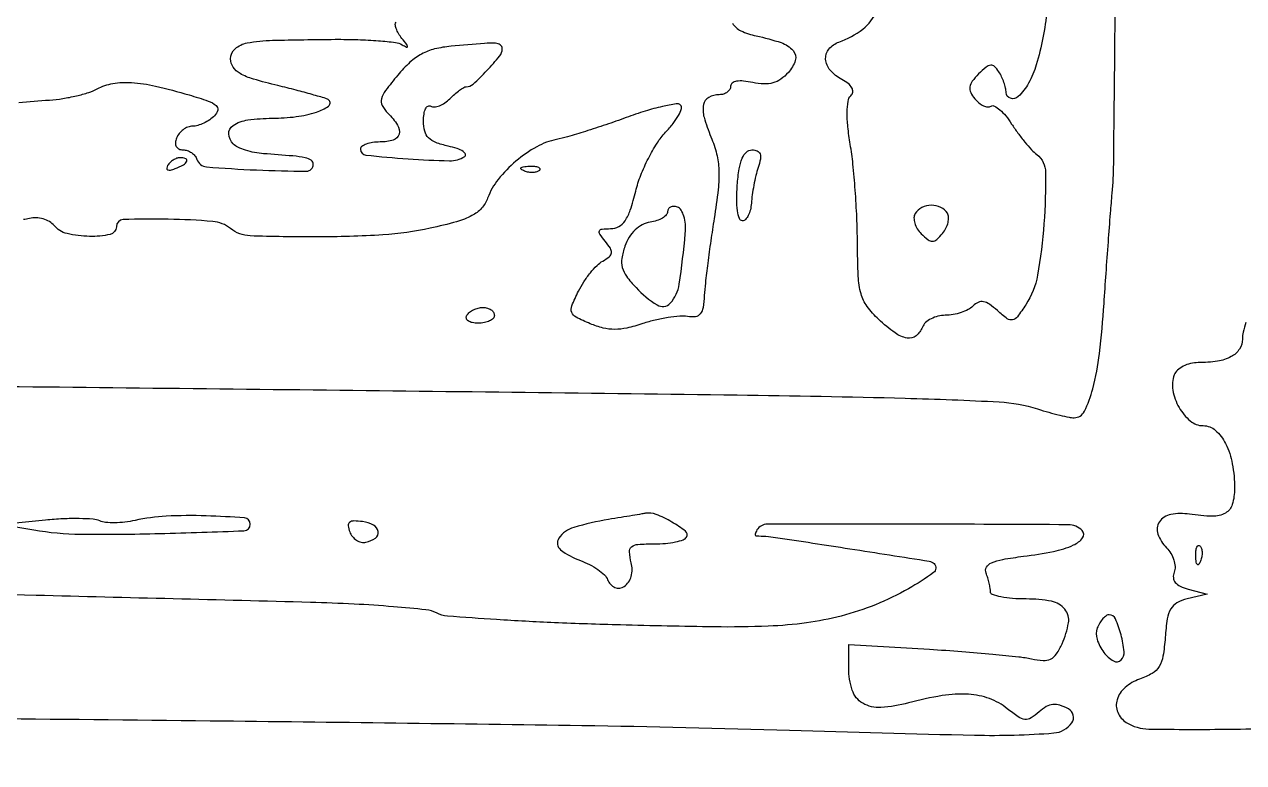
# Model space of a CAD drawing. Extents: x 0 to 5034, y 0 to 2560.
# Drawn here: x 4533.3 to 4688.1, y 235.2 to 328.9 of the extents above; entities that cross this region are included whole.
import ezdxf

# ---------------------------------------------------------------- set-up
doc = ezdxf.new("R2010")
doc.units = 0

msp = doc.modelspace()

# ---------------------------------------------------------------- linework, layer by layer
for points in [[(4515.702227, 283.142438, -0.000216), (4570, 282.547106, -0.000305), (4623.823458, 281.900963, -0.003442), (4645.147813, 281.485149, -0.006419), (4657.097377, 281.016257, -0.064618), (4661.993398, 280.119692, 0.008568), (4663.414104, 279.691033, 0.00964), (4664.794099, 279.32891, 0.008996), (4665.97723, 279.065144, 0.050383), (4666.622078, 279, 0.28659), (4667.929909, 279.816701, 0.049519), (4668.992682, 282.680045, 0.034624), (4669.841988, 287.16317, 0.013187), (4670.424278, 293.5, -0.001162), (4670.682319, 297.312302, -0.000996), (4670.971323, 301.325, -0.001003), (4671.248457, 304.969554, -0.002874), (4671.460616, 307.5, 0.019605), (4671.647182, 311.214077, 0.000356), (4671.850242, 330.980745, 0.000884)], [(4663.184195, 330.697295, -0.045989), (4661.811474, 323.802176, -0.052095), (4660.843815, 321.464889, -0.082788), (4659.516303, 319.760823, -0.268278), (4658.534636, 319.541753, -0.324076), (4657.984687, 320.281385, 0.054271), (4657.915667, 320.849014, 0.025838), (4657.711279, 321.556859, 0.025253), (4657.418827, 322.282189, 0.032659), (4657.075438, 322.912179, 0.058506), (4656.531218, 323.583484, 0.223572), (4656.035355, 323.754873, 0.147922), (4655.444488, 323.504473, 0.022715), (4654.491443, 322.6343, 0.034856), (4653.686113, 321.708118, 0.124554), (4653.384106, 320.990204, 0.151584), (4653.489006, 320.298501, 0.060408), (4654.013999, 319.483132, 0.049152), (4654.540286, 318.962656, 0.063229), (4655.117969, 318.604223, 0.077225), (4655.656963, 318.452206, 0.170198), (4656.069375, 318.542876, -0.267678), (4656.513848, 318.556428, -0.054759), (4657.187503, 318.093557, -0.04418), (4657.949049, 317.309864, -0.028384), (4658.692316, 316.281865, 0.015921), (4659.478011, 315.136121, 0.01409), (4660.366519, 313.99393, 0.014296), (4661.225329, 313.01056, 0.041236), (4661.891901, 312.3996, -0.229895), (4663.002498, 310.154558, -0.02018), (4662.78786, 303.63324, -0.025301), (4661.972289, 297.081587, -0.10175), (4660.493948, 293.35042, -0.016226), (4659.419384, 291.821077, -0.181461), (4658.802417, 291.428364, -0.215323), (4658.135627, 291.574913, -0.023767), (4656.89815, 292.592173, 0.030413), (4655.881575, 293.40546, 0.107651), (4655.116176, 293.72859, 0.155595), (4654.449396, 293.645674, 0.088472), (4653.776371, 293.176371, -0.077426), (4653.158538, 292.725092, -0.038202), (4652.260715, 292.345559, -0.036737), (4651.247552, 292.086711, -0.044202), (4650.268615, 292, 0.059579), (4649.334247, 291.888267, 0.059653), (4648.452991, 291.559375, 0.065432), (4647.754077, 291.073961, 0.117199), (4647.361626, 290.5, -0.136162), (4646.547381, 289.399659, -0.212416), (4645.421624, 289.118839, -0.113924), (4643.885866, 289.769995, -0.029954), (4641.808208, 291.477021, -0.04764), (4640.335403, 293.12967, -0.090866), (4639.5617, 294.725328, -0.056744), (4639.208885, 296.955848, -0.00986), (4639.107257, 301.227021, 0.009916), (4639.031588, 304.392307, 0.007308), (4638.8271, 307.892901, 0.00739), (4638.536329, 311.198181, 0.016351), (4638.19509, 313.706259, -0.015983), (4637.890771, 315.930706, -0.02879), (4637.805355, 317.768858, -0.03312), (4637.913548, 319.164931, -0.161851), (4638.263618, 319.863618, 0.160241), (4638.504799, 320.341229, 0.165849), (4638.410792, 320.861171, 0.102692), (4637.941334, 321.404879, 0.040644), (4637.107359, 321.942543, -0.091836), (4635.656582, 323.102722, -0.160827), (4635.071891, 324.508477, -0.194225), (4635.482805, 325.798204, -0.135288), (4636.75, 326.683384, 0.078215), (4639.786467, 328.33006, 0.131711), (4641.54279, 330.612513, 0.161974)], [(4532.603559, 319.025484, -0.00445), (4536.5, 319.325216, 0.021524), (4538.182443, 319.512591, 0.018529), (4539.929807, 319.85047, 0.018932), (4541.493266, 320.27631, 0.04999), (4542.558917, 320.731483, -0.083818), (4544.538009, 321.42339, -0.058638), (4546.902595, 321.546316, -0.040743), (4549.974285, 321.092616, -0.014757), (4554.240301, 319.968741, -0.010964), (4556.656349, 319.197389, -0.089903), (4557.661538, 318.634754, -0.285295), (4557.861923, 318.040766, -0.139632), (4557.458026, 317.315169, -0.048246), (4556.846859, 316.811796, -0.037675), (4556.099009, 316.386331, -0.03879), (4555.334607, 316.094766, -0.071837), (4554.678417, 316, 0.092116), (4554.075561, 315.887984, 0.066745), (4553.475073, 315.559375, 0.065101), (4552.967893, 315.073418, 0.077741), (4552.638374, 314.5, 0.074012), (4552.504341, 313.896807, 0.142418), (4552.607666, 313.416825, 0.16411), (4552.936152, 313.110496, 0.106699), (4553.448051, 313, -0.080272), (4554.007664, 312.909574, -0.06847), (4554.544581, 312.645477, -0.070184), (4554.978082, 312.254402, -0.094005), (4555.235629, 311.793113, 0.300029), (4556.440933, 310.845873, 0.010062), (4562.790904, 310.445364, 0.009695), (4569.133061, 310.296444, 0.415411), (4570, 311.159846, 0.246104), (4569.732168, 311.671034, 0.099017), (4568.986273, 311.993604, 0.032058), (4567.426779, 312.224018, 0.003267), (4563.698376, 312.508148, -0.031306), (4562.547963, 312.661029, -0.029943), (4561.407988, 312.957678, -0.031326), (4560.435674, 313.34274, -0.086639), (4559.835508, 313.764492, -0.185225), (4559.272827, 315.027546, -0.267273), (4559.813072, 316.09231, -0.111279), (4561.707794, 316.799598, -0.033103), (4564.809017, 317.015313, 0.031136), (4567.828743, 317.213438, 0.045492), (4570.428833, 317.791291, 0.079348), (4571.934783, 318.552427, 0.480843), (4571.97104, 319.306423, 0.107993), (4571.589411, 319.518532, 0.003419), (4569.875868, 320.021105, 0.006492), (4567.833161, 320.576493, 0.004441), (4565.5, 321.15638, -0.012306), (4562.399353, 321.97901, -0.057624), (4560.701024, 322.695183, -0.11527), (4559.820413, 323.505276, -0.15051), (4559.5, 324.545584, -0.215243), (4560.082538, 325.836102, -0.135338), (4561.595204, 326.573758, -0.040589), (4564.84053, 326.911003, -0.003901), (4572.783503, 327.027049, -0.009368), (4575.661783, 326.992712, -0.012313), (4578.284824, 326.847543, -0.009848), (4580.452729, 326.630888, -0.105727), (4581.283503, 326.346352, 0.019142), (4581.855601, 326.032056, 0.567845), (4581.969456, 326.10484, 0.157055), (4581.876443, 326.365752, 0.006582), (4581.258676, 327.150051, -0.03479), (4580.821042, 327.77516, -0.050257), (4580.533416, 328.384841, -0.062574), (4580.422084, 328.893711, -0.222518), (4580.532842, 329.199509, 0.386329)], [(4623.24209, 329.081605, 0.150151), (4624.313448, 328.113621, 0.056567), (4626.25, 327.463983, -0.027127), (4629.414337, 326.605602, -0.133341), (4630.943901, 325.594163, -0.260893), (4631.209636, 324.353617, -0.109478), (4630.335956, 322.818734, -0.055993), (4629.377278, 321.972185, -0.084304), (4628.372341, 321.49504, -0.079167), (4627.219464, 321.359449, -0.043846), (4625.810728, 321.541571, 0.028674), (4624.643814, 321.728536, 0.06622), (4623.757985, 321.701326, 0.112994), (4623.205674, 321.475594, 0.244127), (4623, 321.079455, -0.132514), (4622.888953, 320.667809, -0.100557), (4622.576711, 320.31709, -0.087804), (4622.109636, 320.081139, -0.073284), (4621.559017, 320, 0.127252), (4620.222116, 319.654153, 0.221203), (4619.560836, 318.7455, 0.11865), (4619.629003, 317.141628, 0.029285), (4620.506998, 314.637493, -0.038474), (4621.21644, 312.488552, -0.050753), (4621.50523, 310.447247, -0.037766), (4621.415013, 307.968034, -0.011818), (4620.912362, 304.281259, 0.004066), (4620.483828, 301.464996, 0.003933), (4620.096122, 298.610745, 0.003887), (4619.794183, 296.093286, 0.014412), (4619.662003, 294.5, -0.027551), (4619.495122, 292.975575, -0.127936), (4619.138181, 292.173306, -0.192512), (4618.524225, 291.823961, -0.077571), (4617.542337, 291.841525, 0.061925), (4616.537986, 291.890802, 0.020195), (4615.061029, 291.72012, 0.019778), (4613.420026, 291.396026, 0.021062), (4611.844389, 290.948644, -0.024308), (4609.835791, 290.392384, -0.054798), (4608.26822, 290.215958, -0.061212), (4606.810062, 290.391312, -0.037704), (4605.165729, 290.931353, -0.01977), (4603.369296, 291.760098, -0.190753), (4602.824205, 292.379028, -0.185506), (4602.842359, 293.212713, -0.018534), (4603.680897, 295.062161, -0.028508), (4604.357588, 296.24474, -0.025533), (4605.187902, 297.388826, -0.026396), (4606.040887, 298.338849, -0.069155), (4606.769982, 298.891151, 0.042063), (4607.587489, 299.443602, 0.19479), (4607.859287, 299.932175, 0.173452), (4607.729883, 300.50931, 0.032178), (4607.080317, 301.403223, -0.020253), (4606.390036, 302.307066, -0.25895), (4606.346946, 302.716117, -0.276523), (4606.669525, 302.951027, -0.022467), (4607.75884, 303, 0.125188), (4608.793291, 303.263125, 0.120861), (4609.592251, 303.990765, 0.069014), (4610.263538, 305.367342, 0.017751), (4610.949743, 307.75, -0.032221), (4611.595093, 309.769282, -0.023837), (4612.554472, 311.909436, -0.024273), (4613.660086, 313.851131, -0.04873), (4614.745556, 315.239569, 0.024639), (4615.694566, 316.339987, 0.038824), (4616.382764, 317.379533, 0.045556), (4616.75997, 318.23308, 0.284976), (4616.655836, 318.677498, 0.242834), (4616.106342, 318.852881, 0.014281), (4614.332927, 318.500669, 0.018983), (4612.166164, 317.91828, 0.012626), (4609.728738, 317.094853, -0.005737), (4607.153133, 316.185025, -0.005789), (4604.56503, 315.337353, -0.005658), (4602.29438, 314.650796, -0.023244), (4600.896896, 314.314985, 0.080887), (4598.377538, 313.393149, 0.047928), (4595.745097, 311.561205, 0.047817), (4593.499875, 309.252574, 0.078307), (4592.148121, 306.889588, -0.091239), (4591.360379, 305.591081, -0.089901), (4590.15842, 304.650111, -0.054004), (4588.209919, 303.878671, -0.013258), (4584.859412, 303.04965, -0.038865), (4578.84559, 302.212268, -0.014764), (4570.372381, 301.948356, -0.008965), (4561.97899, 302.085337, -0.162579), (4559.5, 303.008786, 0.150204), (4557.236119, 303.914966, 0.016485), (4551.580429, 304.195714, 0.012238), (4545.868701, 304.150916, 0.405268), (4544.997902, 303.25, -0.354058), (4544.206562, 302.269202, -0.057533), (4541.589528, 302.016156, -0.053547), (4538.729106, 302.377146, -0.162802), (4537.085677, 303.396765, 0.089361), (4536.496486, 303.892856, 0.061545), (4535.690284, 304.232421, 0.059932), (4534.800302, 304.37238, 0.07314), (4533.963232, 304.280134, -0.051413), (4533.196213, 304.161823, -0.09143)], [(4688.438815, 291.090282, 0.020505), (4688.101216, 289.87175, 0.05738), (4688, 288.992682, -0.145073), (4687.618868, 287.70674, -0.126851), (4686.582111, 286.755953, -0.085828), (4684.838766, 286.180969, -0.036853), (4682.386828, 286, 0.059129), (4681.405429, 285.883534, 0.059462), (4680.480528, 285.540643, 0.065326), (4679.747616, 285.034617, 0.117954), (4679.337156, 284.43623, 0.137884), (4679.15686, 282.489856, 0.084224), (4679.95277, 280.307579, 0.088096), (4681.376007, 278.595437, 0.177207), (4683.003312, 278, -0.18376), (4684.568, 277.40485, -0.095196), (4685.858849, 275.721013, -0.070999), (4686.715647, 273.156762, -0.045208), (4687, 270.018234, -0.07133), (4686.711695, 268.007582, -0.19474), (4685.836671, 266.901977, -0.137668), (4684.192634, 266.4944, -0.030286), (4681.267721, 266.761766, 0.083685), (4678.897508, 266.725568, 0.200167), (4677.451582, 265.78368, 0.239707), (4677.25397, 264.245636, 0.111115), (4678.360383, 262.49676, -0.062398), (4678.911111, 261.788271, -0.058149), (4679.2858, 260.949149, -0.062289), (4679.437608, 260.111924, -0.105733), (4679.32763, 259.411406, 0.113264), (4679.226731, 258.699741, 0.152903), (4679.471309, 258.101652, 0.111062), (4680.095904, 257.618959, 0.044133), (4681.120119, 257.246815), (4683.5, 256.612941), (4681, 256.016623, 0.066401), (4679.681397, 255.510095, 0.138066), (4678.899944, 254.746617, 0.092823), (4678.452627, 253.472027, 0.01998), (4678.18892, 251.136841, -0.021935), (4677.909073, 248.742685, -0.097604), (4677.419631, 247.42163, -0.125356), (4676.532103, 246.557603, -0.04682), (4674.93892, 245.828863, 0.093859), (4673.091149, 244.764515, 0.141602), (4672.080138, 243.220351, 0.175873), (4672.160063, 241.617573, 0.154818), (4673.25, 240.337143, 0.136965), (4676.120881, 239.492442, 0.006296), (4686.416456, 239.478792, 0.003719), (4697.086588, 239.678395, 0.406577)], [(4497.780219, 241.106157, -0.000834), (4556.910091, 240.555178, -0.000863), (4604.095077, 239.955349, -0.004333), (4630.5, 239.345153, 0.002573), (4653.993128, 238.719474, 0.024392), (4664.050809, 238.994065, 0.222079), (4666.329325, 240.277969, 0.452582), (4665.916813, 242.04452, 0.043386), (4664.803705, 242.521285, 0.105429), (4663.920013, 242.616987, 0.109305), (4663.094056, 242.34332, 0.048766), (4662.166813, 241.659912, -0.044736), (4661.153155, 240.900157, -0.165938), (4660.385506, 240.724541, -0.124573), (4659.539054, 241.035293, -0.020758), (4658.139216, 242.080208, 0.084185), (4655.882272, 243.356805, 0.072233), (4653.206376, 243.906413, 0.055133), (4649.875577, 243.733738, 0.024853), (4645.591772, 242.813302, -0.048441), (4642.089118, 242.231732, -0.149872), (4639.780284, 242.771844, -0.183561), (4638.451227, 244.414072, -0.079494), (4638, 247.234268), (4638, 250.223647), (4648.25, 249.619704, -0.004059), (4652.373835, 249.343108, -0.004727), (4656.288315, 249.011371, -0.004213), (4659.592967, 248.671709, -0.028209), (4661.220861, 248.396873, 0.040472), (4662.689458, 248.185789, 0.131487), (4663.645445, 248.379198, 0.131141), (4664.37853, 249.024615, 0.040169), (4665.10232, 250.325223, 0.066043), (4665.906404, 252.965396, 0.213617), (4665.451006, 254.697001, 0.179431), (4663.76147, 255.704343, 0.045671), (4660.531385, 256, -0.019081), (4658.794472, 256.066307, -0.030913), (4657.331094, 256.269725, -0.032101), (4656.256103, 256.560429, -0.321019), (4656, 256.918213, 0.042039), (4655.961856, 257.371089, 0.015814), (4655.835529, 257.995305, 0.015535), (4655.654453, 258.669544, 0.018244), (4655.440098, 259.295505, -0.227019), (4655.498598, 260.024616, -0.157412), (4656.123908, 260.586475, -0.061721), (4657.55078, 261.022322, -0.012219), (4660.19871, 261.419089, 0.018898), (4664.005351, 262.041563, 0.053804), (4666.562334, 262.853263, 0.129364), (4667.705037, 263.762648, 0.372614), (4667.637705, 264.695627, 0.197437), (4665.889121, 265.425736, 0.001025), (4646.847708, 265.494807, 0.000854), (4627.661409, 265.492282, 0.259442), (4626.352121, 264.760727, 0.035247), (4626.198949, 264.46873, 0.075418), (4626.133153, 264.223464, 0.145407), (4626.161547, 264.064946, 0.283433), (4626.266914, 264, -0.037289), (4628.714128, 263.81724, -0.0013), (4638.140499, 262.376331, -0.000366), (4648.234881, 260.798865, -0.158725), (4648.844652, 260.488681, -0.459439), (4648.757672, 259.345713, -0.030009), (4645.599406, 257.305776, -0.031785), (4641.405528, 255.280203, -0.033131), (4637.045657, 253.834633, -0.030025), (4632.645652, 252.970675, -0.023403), (4627.789883, 252.546871, -0.013747), (4620.927374, 252.459251, -0.002933), (4609, 252.704896, -0.003933), (4600.62678, 252.992424, -0.00577), (4593.268769, 253.388158, -0.002931), (4587.052927, 253.831045, -0.099895), (4585.638363, 254.231877, 0.092749), (4584.317415, 254.626473, 0.005573), (4580.170437, 255.018143, 0.008199), (4575.189759, 255.350464, 0.005955), (4569.638363, 255.563272, 0.000429), (4534.801237, 256.453442, 0.001375), (4511.579141, 256.962969, 0.001743)]]:
    msp.add_lwpolyline(points, format="xyb")
for points in [[(4587.5, 326.146101, 0.037997), (4585.414889, 325.80061, 0.063942), (4583.762114, 325.163607, 0.061682), (4582.284295, 324.111284, 0.03287), (4580.730732, 322.486798, 0.012952), (4579.176412, 320.530797, 0.098328), (4578.667156, 319.475307, 0.187845), (4578.767829, 318.625031, 0.074181), (4579.480732, 317.662125, -0.052598), (4580.71006, 316.142851, -0.212322), (4580.891876, 314.992582, -0.259908), (4580.166725, 314.24509, -0.073131), (4578.5, 314, 0.034655), (4577.542451, 313.933552, 0.052785), (4576.734375, 313.732341, 0.068796), (4576.178969, 313.438313, 0.241152), (4576, 313.088821, 0.383899), (4576.679436, 312.334324, 0.008281), (4582.043402, 311.860879, 0.012141), (4587.298448, 311.612697, 0.145755), (4589.234313, 312.141302, 0.363266), (4589.334302, 312.445186, 0.158214), (4589.04278, 312.796367, 0.062115), (4588.266685, 313.161796, 0.024952), (4587.13314, 313.470757, -0.034064), (4585.550911, 313.933119, -0.110061), (4584.635279, 314.522139, -0.134107), (4584.157209, 315.370258, -0.061744), (4584, 316.638472, -0.035718), (4584.065194, 317.549921, -0.076531), (4584.270068, 318.222752, -0.147367), (4584.571899, 318.55267, -0.279661), (4584.91938, 318.549826, 0.163911), (4585.381589, 318.442265, 0.068447), (4586.012017, 318.591854, 0.057548), (4586.702537, 318.955412, 0.046485), (4587.347952, 319.490809, -0.017465), (4587.967661, 320.068675, -0.022005), (4588.581675, 320.556675, -0.020823), (4589.119907, 320.913866, -0.136912), (4589.428571, 321, 0.189063), (4590.307659, 321.344728, 0.016454), (4592.046194, 323.065743, 0.016999), (4593.663615, 324.896665, 0.174121), (4594, 325.833333, 0.238315), (4593.757353, 326.31351, 0.14779), (4593.149181, 326.529695, 0.032238), (4591.757965, 326.506914, 0.001854)], [(4626.501153, 310.75, 0.019238), (4626.210796, 309.725247, 0.011846), (4625.944585, 308.5, 0.011874), (4625.738562, 307.274148, 0.020765), (4625.634522, 306.25, -0.042521), (4625.509011, 305.388717, -0.060042), (4625.243649, 304.660937, -0.076767), (4624.888159, 304.165936, -0.201345), (4624.492794, 304, -0.322526), (4624.111557, 304.274469, -0.044911), (4623.873314, 305.278117, -0.036267), (4623.77121, 306.717861, -0.019418), (4623.843488, 308.5, -0.018898), (4624.089926, 310.593851, -0.059977), (4624.471889, 311.948862, -0.106742), (4625.008006, 312.720438, -0.189953), (4625.717325, 313, -0.097612), (4626.383825, 312.868631, -0.214805), (4626.733375, 312.499678, -0.13216), (4626.78148, 311.836616, -0.031061)], [(4551.507079, 311.011454, 0.1144), (4551.393111, 310.674071, 0.32948), (4551.512472, 310.474315, 0.155351), (4551.868281, 310.443138, 0.036408), (4552.448062, 310.618443, 0.029964), (4553.51997, 311.105273, 0.168622), (4553.942608, 311.558518, 0.444011), (4553.798253, 311.882327, 0.079093), (4553.059017, 312, 0.088797), (4552.65395, 311.927491, 0.053277), (4552.21498, 311.709615, 0.051183), (4551.810572, 311.389589, 0.061454)], [(4598.729167, 310.395833, -0.126455), (4598.402231, 310.202593, -0.060344), (4597.916927, 310.123424, -0.05415), (4597.359369, 310.160852, -0.051402), (4596.8125, 310.316886, -0.054073), (4596.395823, 310.538436, -0.470617), (4596.37858, 310.720685, -0.168741), (4596.670344, 310.862007, -0.018894), (4597.416667, 310.921053, -0.028489), (4598.112848, 310.910055, -0.077125), (4598.592839, 310.799335, -0.208169), (4598.77538, 310.614691, -0.296942)], [(4615, 305.152884, -0.189866), (4614.837849, 304.741264, -0.070457), (4614.344974, 304.343032, -0.056981), (4613.623586, 304.016488, -0.042248), (4612.770124, 303.819551, 0.085993), (4611.784959, 303.499734, 0.069776), (4610.882859, 302.849172, 0.064017), (4610.129467, 301.915272, 0.053571), (4609.582183, 300.764505, 0.043439), (4609.189907, 299.228609, 0.106546), (4609.246767, 298.070451, 0.094226), (4609.785729, 296.952563, 0.02927), (4610.986373, 295.514505, 0.064016), (4613.654532, 293.31798, 0.363252), (4615.344163, 293.549147, 0.148889), (4616.482106, 295.951593, 0.01458), (4617.243311, 302.395108, 0.040458), (4617.252035, 303.549024, 0.054129), (4617.063237, 304.578008, 0.06557), (4616.716991, 305.352167, 0.172193), (4616.25, 305.728442, 0.073989), (4615.772194, 305.820076, 0.118875), (4615.367188, 305.740139, 0.147421), (4615.099641, 305.503469, 0.139348)], [(4646.440693, 304.904039, 0.138594), (4646.290083, 304.37659, 0.074743), (4646.389499, 303.702837, 0.065029), (4646.711915, 302.991549, 0.057549), (4647.217578, 302.35385, 0.030231), (4648.071214, 301.597638, 0.172634), (4648.636728, 301.40859, 0.18228), (4649.176619, 301.624156, 0.034411), (4649.921993, 302.406007, 0.055445), (4650.352116, 303.059735, 0.059623), (4650.615437, 303.776508, 0.067131), (4650.681838, 304.445716, 0.130334), (4650.527073, 304.956195, 0.145502), (4649.688235, 305.704241, 0.113492), (4648.488923, 305.963948, 0.112304), (4647.286458, 305.674227, 0.140187)], [(4593, 292, -0.195654), (4592.844577, 291.618015, -0.086673), (4592.395164, 291.29375, -0.066561), (4591.729059, 291.073608, -0.0466), (4590.940983, 291, -0.047867), (4590.195401, 291.071541, -0.104212), (4589.66835, 291.29375, -0.181468), (4589.441401, 291.621877, -0.202618), (4589.5, 292, -0.08825), (4589.842344, 292.382836, -0.053305), (4590.359775, 292.70625, -0.051278), (4590.961978, 292.925833, -0.061875), (4591.559017, 293, -0.067639), (4592.109818, 292.925146, -0.08433), (4592.576711, 292.70625, -0.09965), (4592.888931, 292.38134, -0.142666)], [(4536, 266.005372), (4530.5, 265.459152), (4534.5, 264.773382, 0.039722), (4540.467024, 264.232548, 0.009352), (4550.491006, 264.309877, 0.002922), (4561.190372, 264.655181, 0.40473), (4561.999035, 265.5, 0.389841), (4561.27035, 266.283672, 0.011571), (4556.396103, 266.552827, 0.020711), (4551.323486, 266.50518, 0.042354), (4547.38365, 265.968182, -0.026009), (4546.089035, 265.748464, -0.02587), (4544.77628, 265.663833, -0.026768), (4543.625035, 265.710912, -0.084965), (4542.88365, 265.91125, 0.091062), (4542.033768, 266.129908, 0.014132), (4540.290822, 266.20304, 0.015349), (4538.207198, 266.167568, 0.012818)], [(4607.5, 266.089777, 0.03009), (4603.094198, 265.087605, 0.172959), (4601.185473, 263.706565, 0.396546), (4601.410979, 262.245501, 0.081978), (4603.919825, 260.878104, -0.03393), (4605.077178, 260.384326, -0.035291), (4606.141258, 259.744097, -0.037687), (4606.973725, 259.060468, -0.110828), (4607.381971, 258.446983, 0.198826), (4608.305502, 257.473243, 0.266651), (4609.491131, 257.594422, 0.173527), (4610.371822, 258.870373, 0.127282), (4610.384477, 260.604258, -0.041508), (4610.158776, 261.977196, -0.246934), (4610.435292, 262.623609, -0.156525), (4611.235384, 262.935658, -0.015336), (4613.332575, 263, 0.022341), (4614.730303, 263.062485, 0.029277), (4615.994333, 263.250796, 0.029621), (4616.992097, 263.522269, 0.174836), (4617.409626, 263.853772, 0.383158), (4617.274998, 264.601101, 0.033763), (4615.544135, 265.768186, 0.036345), (4613.555962, 266.73619, 0.140069), (4612.202947, 266.874833, -0.002504), (4611.745317, 266.79571, -0.000199), (4610.531491, 266.592592, -0.000269), (4609.083268, 266.351644, -0.000206)], [(4574.630771, 264.519811, 0.079248), (4574.975442, 263.924165, 0.079137), (4575.488449, 263.46496, 0.084419), (4576.086676, 263.209399, 0.110926), (4576.678648, 263.200908, 0.102907), (4577.899678, 263.73407, 0.286056), (4578.246225, 264.561151, 0.237754), (4577.659257, 265.370791, 0.084088), (4576.254944, 265.818903, 0.029964), (4575.158294, 265.908138, 0.175759), (4574.619724, 265.725658, 0.257903), (4574.441459, 265.29363, 0.063321)], [(4682.683114, 260.8125, -0.054073), (4682.461564, 260.395823, -0.470617), (4682.279315, 260.37858, -0.168741), (4682.137993, 260.670344, -0.018894), (4682.078947, 261.416667, -0.028489), (4682.089945, 262.112848, -0.077125), (4682.200665, 262.592839, -0.208169), (4682.385309, 262.77538, -0.296942), (4682.604167, 262.729167, -0.126455), (4682.797407, 262.402231, -0.060344), (4682.876576, 261.916927, -0.05415), (4682.839148, 261.359369, -0.051402)], [(4669.570245, 252.322459, 0.172811), (4669.5355, 250.884966, 0.080797), (4670.405895, 249.210315, 0.101398), (4671.612418, 248.134638, 0.34013), (4672.596287, 248.262954, 0.22572), (4672.969769, 249.314093, 0.038643), (4672.580055, 251.45758, 0.038089), (4671.879886, 253.480337, 0.298799), (4671.087937, 254, 0.152752), (4670.706788, 253.880776, 0.057329), (4670.281607, 253.507222, 0.04997), (4669.881138, 252.96433, 0.042348)]]:
    msp.add_lwpolyline(points, format="xyb", close=True)

doc.saveas('drawing.dxf')
